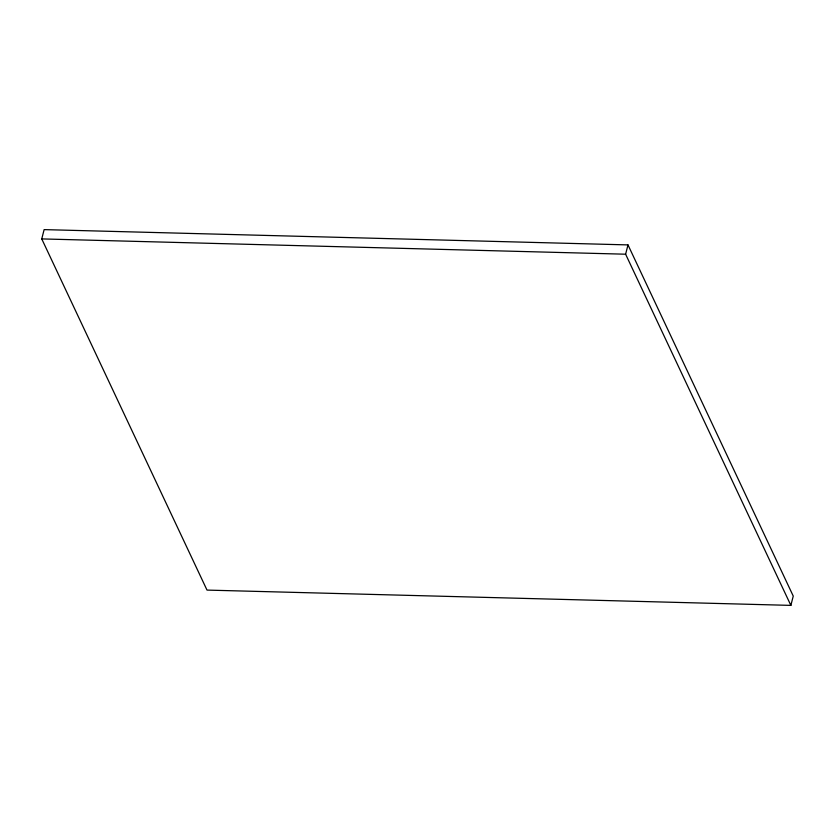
<?xml version="1.0" encoding="UTF-8"?>
<svg xmlns="http://www.w3.org/2000/svg" width="835" height="835" viewBox="0 0 835 835"><rect width="100%" height="100%" fill="white"/><g stroke="black" fill="none" stroke-linecap="round" stroke-linejoin="round"><path stroke-width="1.25" d="M41.75 238.914L44.13 229.615L627.993 244.905L793.25 596.086L790.87 605.385L207.007 590.095L41.75 238.914L625.613 254.205L790.87 605.385M625.613 254.205L627.993 244.905"/></g></svg>
